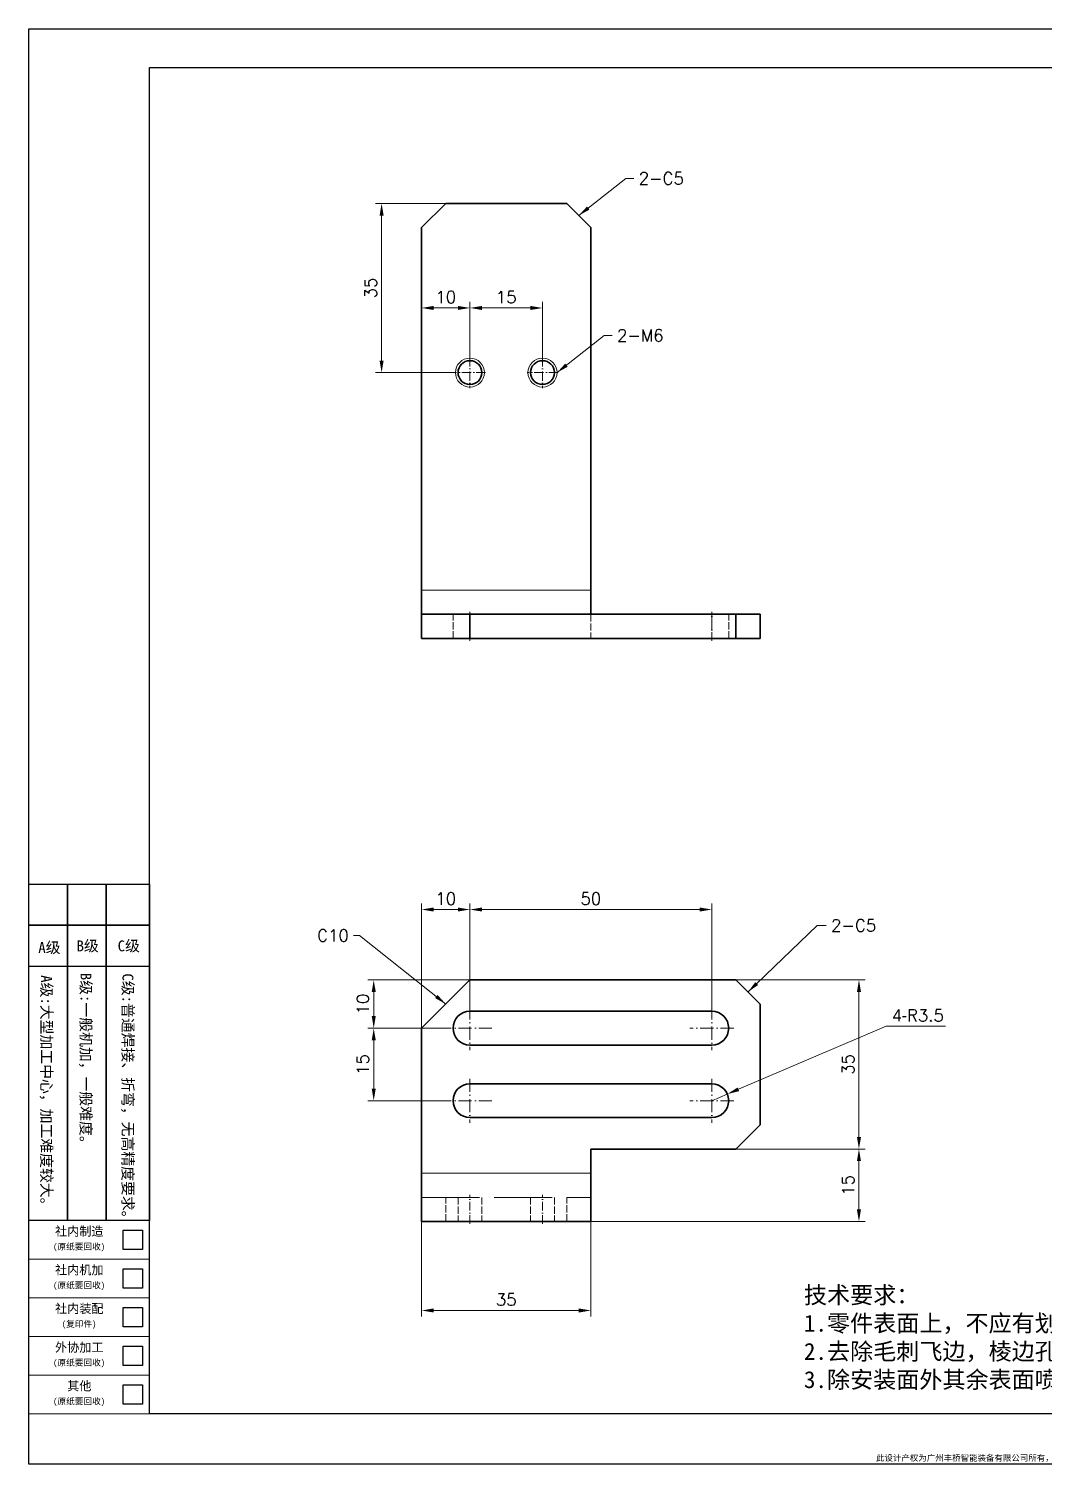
# Model space of a CAD drawing. Header units: millimetres. Extents: x -168473 to -148463, y 295526 to 306160.
# Drawn here: x -161154.5 to -160944.5, y 302223 to 302520 of the extents above; entities that cross this region are included whole.
import ezdxf
from ezdxf.enums import TextEntityAlignment as Align

# ---------------------------------------------------------------- set-up
doc = ezdxf.new("R2010")
doc.units = ezdxf.units.MM
for name, pattern in [('CENTER2', [28.575, 19.05, -3.175, 3.175, -3.175]), ('DASHDOT', [18.5, 12, -3, 0.5, -3]), ('DASHED', [15, 12, -3]), ('DASHED2', [9.525, 6.35, -3.175])]:
    doc.linetypes.add(name, pattern=pattern)
for name, color, linetype, lineweight in [('A3', 3, 'Continuous', 20), ('中心线', 2, 'CENTER2', 13), ('图框', 7, 'Continuous', 20), ('尺寸线', 3, 'Continuous', 13), ('文字', 1, 'Continuous', 13), ('细实线', 4, 'Continuous', 25), ('虚线', 2, 'DASHED2', 25)]:
    doc.layers.add(name, color=color, linetype=linetype, lineweight=lineweight)
doc.styles.add('CH-1', font='')
doc.styles.get("Standard").update_dxf_attribs({"font": 'txt', "bigfont": 'gbcbig.shx'})
doc.styles.get('CH-1').set_extended_font_data('SimSun')
doc.dimstyles.new('副本01', dxfattribs={"dimtxt": 2.5, "dimasz": 2.5, "dimexe": 1.25, "dimexo": 0, "dimgap": 1, "dimtad": 1, "dimdsep": 46, "dimtxsty": 'Standard', "dimcen": 1, "dimclrd": 3, "dimclre": 3, "dimclrt": 1, "dimadec": 1, "dimazin": 2, "dimtfac": 1, "dimtmove": 0, "dimatfit": 3, "dimfxl": 0, "dimtolj": 1, "dimlwd": -1, "dimlwe": -1, "dimarcsym": 0})
doc.dimstyles.new('副本01$4', dxfattribs={"dimtxt": 2.5, "dimasz": 2.5, "dimexe": 1.25, "dimexo": 0, "dimgap": 1, "dimtad": 1, "dimtih": 1, "dimtoh": 1, "dimdsep": 46, "dimtxsty": 'Standard', "dimcen": 1, "dimclrd": 3, "dimclre": 3, "dimclrt": 1, "dimadec": 1, "dimazin": 2, "dimtfac": 1, "dimtmove": 0, "dimatfit": 3, "dimfxl": 0, "dimtolj": 1, "dimlwd": -1, "dimlwe": -1, "dimarcsym": 0})

# ---------------------------------------------------------------- blocks, each defined once
blk = doc.blocks.new('A$C2CD672AE')
for p, q in [((-218.5, -289), (-218.5, 8)), ((-218.5, 8), (201.5, 8)), ((201.5, 8), (201.5, -289)), ((-193.5, 0), (193.5, 0)), ((-193.5, -278.55), (-193.5, 0)), ((69.95, -16.21), (69.95, 0)), ((69.95, 0), (181.5, 0)), ((69.95, 0), (181.5, 0)), ((69.95, 0), (181.5, 0)), ((69.95, 0), (181.5, 0)), ((75.02, 0), (75.02, -16.21)), ((154.5, 0), (154.5, -16.21)), ((154.5, 0), (154.5, -16.21)), ((154.5, 0), (154.5, -16.21)), ((154.5, 0), (154.5, -16.21)), ((154.5, 0), (154.5, -16.21)), ((169.5, 0), (169.5, -16.21)), ((169.5, 0), (169.5, -16.21)), ((169.5, 0), (169.5, -16.21)), ((169.5, 0), (169.5, -16.21)), ((169.5, 0), (169.5, -16.21)), ((181.5, 0), (181.5, -16.21)), ((181.5, 0), (181.5, -16.21)), ((181.5, 0), (181.5, -16.21)), ((181.5, 0), (181.5, -16.21)), ((181.5, 0), (181.5, -16.21)), ((193.5, 0), (193.5, -278.55)), ((69.95, -11.14), (72.49, -6.07)), ((69.95, -6.07), (181.5, -6.07)), ((69.95, -6.07), (181.5, -6.07)), ((69.95, -6.07), (181.5, -6.07)), ((69.95, -6.07), (181.5, -6.07)), ((72.49, -6.07), (75.02, -11.14)), ((181.5, -6.07), (193.5, -6.07)), ((181.5, -6.07), (193.5, -6.07)), ((181.5, -6.07), (193.5, -6.07)), ((181.5, -6.07), (193.5, -6.07)), ((69.95, -16.21), (72.49, -11.14)), ((69.95, -11.14), (181.5, -11.14)), ((69.95, -11.14), (181.5, -11.14)), ((69.95, -11.14), (181.5, -11.14)), ((69.95, -11.14), (181.5, -11.14)), ((72.49, -11.14), (75.02, -16.21)), ((69.95, -16.21), (193.5, -16.21)), ((193.5, -16.21), (69.95, -16.21)), ((69.95, -16.21), (193.5, -16.21)), ((193.5, -278.55), (-193.5, -278.55)), ((201.5, -289), (-218.5, -289))]:
    blk.add_line(p, q)
at = {"style": 'CH-1'}
for s, height, p in [('No.', 1.775, (72.85, -3.33)), ('设 变 内 容', 1.775, (116.34, -1.91)), ('日 期', 1.775, (161.67, -2.16)), ('变更者', 1.775, (175.88, -2.16)), ('锐角除去', 1.775, (187.88, -1.63)), ('REVISION', 1.775, (116.61, -4.62)), ('DATE', 1.775, (162.09, -4.87)), ('REVR', 1.775, (176.3, -4.87)), ('1', 2.03, (72.4, -8.84)), ('C0.5', 1.775, (187.88, -11.03)), ('2', 2.03, (72.4, -14.39))]:
    blk.add_text(s, height=height, dxfattribs=at).set_placement(p, align=Align.MIDDLE)
at = {"style": 'CH-1', "width": 0.7}
blk.add_text('ACUTE ANGLE', height=1.7746, dxfattribs=at).set_placement((187.88, -4.69), align=Align.MIDDLE)
at = {"char_height": 1.25}
for s, insert, width, attachment_point in [('{\\Ftxt,@extfont2|c134;FQM-ER-GL-90A(A3)}', (183.75, 6), 39, 5), ('{\\fSimSun|b1|i0|c134|p2;此设计产权为广州丰桥智能装备有限公司所有，未经书面授权严禁用复制、拍照等方式向第三方泄露，违者必究!}', (0, -288.5), 387, 8)]:
    blk.add_mtext(s, dxfattribs=dict(at, insert=insert, width=width, attachment_point=attachment_point))
blk = doc.blocks.new('fenlei')
at = {"layer": '图框'}
for points in [[(-25, 32), (0, 32), (0, 40), (-25, 40)], [(-25, 24), (0, 24), (0, 32), (-25, 32)], [(-25, 16), (0, 16), (0, 24), (-25, 24)], [(-25, 8), (0, 8), (0, 16), (-25, 16)], [(-25, 0), (0, 0), (0, 8), (-25, 8)]]:
    blk.add_lwpolyline(points, close=True, dxfattribs=at)
at = {"layer": '细实线'}
for points in [[(-5.5, 38), (-1.5, 38), (-1.5, 34), (-5.5, 34)], [(-5.5, 30), (-1.5, 30), (-1.5, 26), (-5.5, 26)], [(-5.5, 22), (-1.5, 22), (-1.5, 18), (-5.5, 18)], [(-5.5, 14), (-1.5, 14), (-1.5, 10), (-5.5, 10)], [(-5.5, 6), (-1.5, 6), (-1.5, 2), (-5.5, 2)]]:
    blk.add_lwpolyline(points, close=True, dxfattribs=at)
at = {"style": 'CH-1'}
for s, height, p in [('社内制造', 1.836, (-14.54, 37.8)), ('(原纸要回收)', 1.285, (-14.58, 34.52)), ('社内机加', 1.836, (-14.54, 29.8)), ('(原纸要回收)', 1.285, (-14.58, 26.52)), ('社内装配', 1.836, (-14.54, 21.8)), ('(复印件)', 1.285, (-14.58, 18.52)), ('外协加工', 1.836, (-14.54, 13.8)), ('(原纸要回收)', 1.285, (-14.58, 10.52)), ('其他', 1.836, (-14.54, 5.8)), ('(原纸要回收)', 1.285, (-14.58, 2.52))]:
    blk.add_text(s, height=height, dxfattribs=at).set_placement(p, align=Align.MIDDLE)
blk = doc.blocks.new('机加分类')
at = {"layer": '细实线'}
for p, q in [((-94, -8.5), (-94, 0)), ((-94, 0), (-86, 0)), ((-86, -8.5), (-86, 0)), ((-86, 0), (-78, 0)), ((-86, 0), (-86, -8.5)), ((-78, -8.5), (-78, 0)), ((-78, 0), (-69, 0)), ((-78, 0), (-78, -8.5)), ((-69, 0), (-69, -8.5)), ((-86, -8.5), (-94, -8.5)), ((-94, -17), (-94, -8.5)), ((-94, -8.5), (-86, -8.5)), ((-78, -8.5), (-86, -8.5)), ((-86, -17), (-86, -8.5)), ((-86, -8.5), (-78, -8.5)), ((-86, -8.5), (-86, -17)), ((-69, -8.5), (-78, -8.5)), ((-78, -17), (-78, -8.5)), ((-78, -8.5), (-69, -8.5)), ((-78, -8.5), (-78, -17)), ((-69, -8.5), (-69, -17)), ((-86, -17), (-94, -17)), ((-94, -69.55), (-94, -17)), ((-78, -17), (-86, -17)), ((-86, -69.55), (-86, -17)), ((-86, -17), (-86, -69.55)), ((-69, -17), (-78, -17)), ((-78, -69.55), (-78, -17)), ((-78, -17), (-78, -69.55)), ((-69, -17), (-69, -69.55)), ((-86, -69.55), (-94, -69.55)), ((-78, -69.55), (-86, -69.55)), ((-69, -69.55), (-78, -69.55))]:
    blk.add_line(p, q, dxfattribs=at)
at = {"layer": '文字', "color": 1, "linetype": 'Continuous', "style": 'CH-1'}
blk.add_text('A级', height=2.25, dxfattribs=at).set_placement((-89.72, -14.22, -250.08), align=Align.CENTER)
for s, p in [('B级', (-81.81, -12.71, -250.08)), ('C级', (-73.31, -12.71, -250.08))]:
    blk.add_text(s, height=2.25, dxfattribs=at).set_placement(p, align=Align.MIDDLE)
for s, p in [('A级:大型加工中心，加工难度较大。', (-90.3, -43.36)), ('B级:一般机加，一般难度。', (-82.16, -36.72)), ('C级:普通焊接、折弯，无高精度要求。', (-73.47, -44.53))]:
    blk.add_text(s, height=2.25, rotation=270, dxfattribs=at).set_placement(p, align=Align.MIDDLE)
blk = doc.blocks.new('1：1横')
for name, p in [('A$C2CD672AE', (-8412.44, 515.87)), ('机加分类', (-8536.94, 346.87)), ('fenlei', (-8605.94, 237.32))]:
    blk.add_blockref(name, p)
blk = doc.blocks.new('*D7409')
at = {"layer": 'Defpoints', "color": 0}
for p in [(-161008.24, 302323.2), (-160982.8, 302323.2), (-161008.24, 302288.2)]:
    blk.add_point(p, dxfattribs=at)
at = {"layer": '尺寸线', "color": 3}
for p, q in [((-161008.24, 302323.2), (-160981.55, 302323.2)), ((-160982.8, 302290.7), (-160982.8, 302320.7)), ((-161008.24, 302288.2), (-160981.55, 302288.2))]:
    blk.add_line(p, q, dxfattribs=at)
for points in [[(-160983.22, 302320.7), (-160982.38, 302320.7), (-160982.8, 302323.2)], [(-160983.22, 302290.7), (-160982.38, 302290.7), (-160982.8, 302288.2)]]:
    blk.add_solid(points, dxfattribs=at)
at = {"layer": '尺寸线', "color": 1, "insert": (-160985.05, 302305.7), "char_height": 2.5, "attachment_point": 5, "rotation": 90}
blk.add_mtext('\\A1;35', dxfattribs=at)
blk = doc.blocks.new('*D7410')
at = {"layer": 'Defpoints', "color": 0}
for p in [(-161073.24, 302273.2), (-161038.24, 302273.2), (-161073.24, 302254.8)]:
    blk.add_point(p, dxfattribs=at)
at = {"layer": '尺寸线', "color": 3}
for p, q in [((-161073.24, 302273.2), (-161073.24, 302253.55)), ((-161038.24, 302273.2), (-161038.24, 302253.55)), ((-161040.74, 302254.8), (-161070.74, 302254.8))]:
    blk.add_line(p, q, dxfattribs=at)
for points in [[(-161070.74, 302255.22), (-161070.74, 302254.38), (-161073.24, 302254.8)], [(-161040.74, 302255.22), (-161040.74, 302254.38), (-161038.24, 302254.8)]]:
    blk.add_solid(points, dxfattribs=at)
at = {"layer": '尺寸线', "color": 1, "insert": (-161055.74, 302257.05), "char_height": 2.5, "attachment_point": 5}
blk.add_mtext('\\A1;35', dxfattribs=at)
blk = doc.blocks.new('*D7411')
at = {"layer": 'Defpoints', "color": 0}
for p in [(-160994.9, 302288.2), (-160982.8, 302288.2), (-161038.24, 302273.2)]:
    blk.add_point(p, dxfattribs=at)
at = {"layer": '尺寸线', "color": 3}
for p, q in [((-160994.9, 302288.2), (-160981.55, 302288.2)), ((-160982.8, 302275.7), (-160982.8, 302285.7)), ((-161038.24, 302273.2), (-160981.55, 302273.2))]:
    blk.add_line(p, q, dxfattribs=at)
for points in [[(-160983.22, 302285.7), (-160982.38, 302285.7), (-160982.8, 302288.2)], [(-160983.22, 302275.7), (-160982.38, 302275.7), (-160982.8, 302273.2)]]:
    blk.add_solid(points, dxfattribs=at)
at = {"layer": '尺寸线', "color": 1, "insert": (-160985.05, 302280.7), "char_height": 2.5, "attachment_point": 5, "rotation": 90}
blk.add_mtext('\\A1;15', dxfattribs=at)
blk = doc.blocks.new('*D7412')
at = {"layer": 'Defpoints', "color": 0}
for p in [(-161063.24, 302337.75), (-161063.24, 302317.75), (-161013.24, 302317.75)]:
    blk.add_point(p, dxfattribs=at)
at = {"layer": '尺寸线', "color": 3}
for p, q in [((-161063.24, 302317.75), (-161063.24, 302339)), ((-161015.74, 302337.75), (-161060.74, 302337.75)), ((-161013.24, 302317.75), (-161013.24, 302339))]:
    blk.add_line(p, q, dxfattribs=at)
for points in [[(-161060.74, 302338.17), (-161060.74, 302337.34), (-161063.24, 302337.75)], [(-161015.74, 302338.17), (-161015.74, 302337.34), (-161013.24, 302337.75)]]:
    blk.add_solid(points, dxfattribs=at)
at = {"layer": '尺寸线', "color": 1, "insert": (-161038.24, 302340), "char_height": 2.5, "attachment_point": 5}
blk.add_mtext('\\A1;50', dxfattribs=at)
blk = doc.blocks.new('*D7413')
at = {"layer": 'Defpoints', "color": 0}
for p in [(-161073.24, 302337.75), (-161063.24, 302328.38), (-161073.24, 302313.2)]:
    blk.add_point(p, dxfattribs=at)
at = {"layer": '尺寸线', "color": 3}
for p, q in [((-161073.24, 302313.2), (-161073.24, 302339)), ((-161065.74, 302337.75), (-161070.74, 302337.75)), ((-161063.24, 302328.38), (-161063.24, 302339))]:
    blk.add_line(p, q, dxfattribs=at)
for points in [[(-161070.74, 302338.17), (-161070.74, 302337.34), (-161073.24, 302337.75)], [(-161065.74, 302338.17), (-161065.74, 302337.34), (-161063.24, 302337.75)]]:
    blk.add_solid(points, dxfattribs=at)
at = {"layer": '尺寸线', "color": 1, "insert": (-161068.24, 302340), "char_height": 2.5, "attachment_point": 5}
blk.add_mtext('\\A1;10', dxfattribs=at)
blk = doc.blocks.new('*D7414')
at = {"layer": 'Defpoints', "color": 0}
for p in [(-161083.14, 302323.2), (-161058.18, 302323.2), (-161067.79, 302313.2)]:
    blk.add_point(p, dxfattribs=at)
at = {"layer": '尺寸线', "color": 3}
for p, q in [((-161058.18, 302323.2), (-161084.39, 302323.2)), ((-161083.14, 302315.7), (-161083.14, 302320.7)), ((-161067.79, 302313.2), (-161084.39, 302313.2))]:
    blk.add_line(p, q, dxfattribs=at)
for points in [[(-161083.55, 302320.7), (-161082.72, 302320.7), (-161083.14, 302323.2)], [(-161083.55, 302315.7), (-161082.72, 302315.7), (-161083.14, 302313.2)]]:
    blk.add_solid(points, dxfattribs=at)
at = {"layer": '尺寸线', "color": 1, "insert": (-161085.39, 302318.2), "char_height": 2.5, "attachment_point": 5, "rotation": 90}
blk.add_mtext('\\A1;10', dxfattribs=at)
blk = doc.blocks.new('*D7415')
at = {"layer": 'Defpoints', "color": 0}
for p in [(-161067.79, 302313.2), (-161083.14, 302298.2), (-161067.79, 302298.2)]:
    blk.add_point(p, dxfattribs=at)
at = {"layer": '尺寸线', "color": 3}
for p, q in [((-161067.79, 302313.2), (-161084.39, 302313.2)), ((-161083.14, 302310.7), (-161083.14, 302300.7)), ((-161067.79, 302298.2), (-161084.39, 302298.2))]:
    blk.add_line(p, q, dxfattribs=at)
for points in [[(-161083.55, 302310.7), (-161082.72, 302310.7), (-161083.14, 302313.2)], [(-161083.55, 302300.7), (-161082.72, 302300.7), (-161083.14, 302298.2)]]:
    blk.add_solid(points, dxfattribs=at)
at = {"layer": '尺寸线', "color": 1, "insert": (-161085.39, 302305.7), "char_height": 2.5, "attachment_point": 5, "rotation": 90}
blk.add_mtext('\\A1;15', dxfattribs=at)
blk = doc.blocks.new('*D7416')
at = {"layer": 'Defpoints', "color": 0}
for p in [(-161010.02, 302299.58), (-161013.24, 302298.2)]:
    blk.add_point(p, dxfattribs=at)
at = {"layer": '尺寸线', "color": 3}
for p, q in [((-160977.18, 302313.6), (-161007.72, 302300.56)), ((-160964.93, 302313.6), (-160977.18, 302313.6)), ((-161013.24, 302298.2), (-161010.02, 302299.58))]:
    blk.add_line(p, q, dxfattribs=at)
blk.add_solid([(-161007.89, 302300.94), (-161007.56, 302300.18), (-161010.02, 302299.58)], dxfattribs=at)
at = {"layer": '尺寸线', "color": 1, "insert": (-160970.55, 302315.85), "char_height": 2.5, "attachment_point": 5}
blk.add_mtext('\\A1;{\\Fg13f12d,@extfont2|c134;4-}R3.5', dxfattribs=at)
blk = doc.blocks.new('*D7421')
at = {"layer": 'Defpoints', "color": 0}
for p in [(-161048.24, 302462.21), (-161063.24, 302452.03), (-161048.24, 302452.03)]:
    blk.add_point(p, dxfattribs=at)
at = {"layer": '尺寸线', "color": 3}
for p, q in [((-161063.24, 302452.03), (-161063.24, 302463.46)), ((-161060.74, 302462.21), (-161050.74, 302462.21)), ((-161048.24, 302452.03), (-161048.24, 302463.46))]:
    blk.add_line(p, q, dxfattribs=at)
for points in [[(-161060.74, 302462.63), (-161060.74, 302461.79), (-161063.24, 302462.21)], [(-161050.74, 302462.63), (-161050.74, 302461.79), (-161048.24, 302462.21)]]:
    blk.add_solid(points, dxfattribs=at)
at = {"layer": '尺寸线', "color": 1, "insert": (-161055.74, 302464.46), "char_height": 2.5, "attachment_point": 5}
blk.add_mtext('\\A1;15', dxfattribs=at)
blk = doc.blocks.new('*D7422')
at = {"layer": 'Defpoints', "color": 0}
for p in [(-161073.24, 302462.21), (-161073.24, 302457.74), (-161063.24, 302457.74)]:
    blk.add_point(p, dxfattribs=at)
at = {"layer": '尺寸线', "color": 3}
for p, q in [((-161073.24, 302457.74), (-161073.24, 302463.46)), ((-161065.74, 302462.21), (-161070.74, 302462.21)), ((-161063.24, 302457.74), (-161063.24, 302463.46))]:
    blk.add_line(p, q, dxfattribs=at)
for points in [[(-161070.74, 302462.63), (-161070.74, 302461.79), (-161073.24, 302462.21)], [(-161065.74, 302462.63), (-161065.74, 302461.79), (-161063.24, 302462.21)]]:
    blk.add_solid(points, dxfattribs=at)
at = {"layer": '尺寸线', "color": 1, "insert": (-161068.24, 302464.46), "char_height": 2.5, "attachment_point": 5}
blk.add_mtext('\\A1;10', dxfattribs=at)
blk = doc.blocks.new('*D7423')
at = {"layer": 'Defpoints', "color": 0}
for p in [(-161081.51, 302483.83), (-161066.44, 302483.83), (-161066.44, 302448.83)]:
    blk.add_point(p, dxfattribs=at)
at = {"layer": '尺寸线', "color": 3}
for p, q in [((-161066.44, 302483.83), (-161082.76, 302483.83)), ((-161081.51, 302451.33), (-161081.51, 302481.33)), ((-161066.44, 302448.83), (-161082.76, 302448.83))]:
    blk.add_line(p, q, dxfattribs=at)
for points in [[(-161081.92, 302481.33), (-161081.09, 302481.33), (-161081.51, 302483.83)], [(-161081.92, 302451.33), (-161081.09, 302451.33), (-161081.51, 302448.83)]]:
    blk.add_solid(points, dxfattribs=at)
at = {"layer": '尺寸线', "color": 1, "insert": (-161083.76, 302466.33), "char_height": 2.5, "attachment_point": 5, "rotation": 90}
blk.add_mtext('\\A1;35', dxfattribs=at)

msp = doc.modelspace()

# ---------------------------------------------------------------- linework, layer by layer
at = {"color": 7, "lineweight": 35}
for p, q in [((-161073.24, 302478.833), (-161068.24, 302483.833)), ((-161043.24, 302483.833), (-161068.24, 302483.833)), ((-161043.24, 302483.833), (-161038.24, 302478.833)), ((-161073.24, 302403.833), (-161073.24, 302478.833)), ((-161038.24, 302403.833), (-161038.24, 302478.833)), ((-161073.24, 302398.833), (-161073.24, 302403.833)), ((-161038.24, 302398.833), (-161038.24, 302403.833)), ((-161073.24, 302398.833), (-161063.24, 302398.833)), ((-161073.24, 302398.833), (-161073.24, 302393.833)), ((-161008.24, 302398.833), (-161063.24, 302398.833)), ((-161063.24, 302398.833), (-161063.24, 302393.833)), ((-161008.24, 302398.833), (-161003.24, 302398.833)), ((-161008.24, 302398.833), (-161008.24, 302393.833)), ((-161003.24, 302398.833), (-161003.24, 302393.833)), ((-161073.24, 302393.833), (-161063.24, 302393.833)), ((-161008.24, 302393.833), (-161063.24, 302393.833)), ((-161008.24, 302393.833), (-161003.24, 302393.833)), ((-161073.24, 302313.202), (-161063.24, 302323.202)), ((-161008.24, 302323.202), (-161063.24, 302323.202)), ((-161008.24, 302323.202), (-161003.24, 302318.202)), ((-161013.24, 302316.702), (-161063.24, 302316.702)), ((-161003.24, 302293.202), (-161003.24, 302318.202)), ((-161073.24, 302283.202), (-161073.24, 302313.202)), ((-161063.24, 302309.702), (-161013.24, 302309.702)), ((-161013.24, 302301.702), (-161063.24, 302301.702)), ((-161063.24, 302294.702), (-161013.24, 302294.702)), ((-161003.24, 302293.202), (-161008.24, 302288.202)), ((-161038.24, 302283.202), (-161038.24, 302288.202)), ((-161038.24, 302288.202), (-161008.24, 302288.202)), ((-161073.24, 302283.202), (-161073.24, 302273.202)), ((-161038.24, 302273.202), (-161038.24, 302283.202)), ((-161073.24, 302273.202), (-161038.24, 302273.202))]:
    msp.add_line(p, q, dxfattribs=at)
at = {"color": 7, "lineweight": 13}
for p, q in [((-161073.24, 302403.833), (-161038.24, 302403.833)), ((-161073.24, 302283.202), (-161038.24, 302283.202))]:
    msp.add_line(p, q, dxfattribs=at)
for centre in [(-161063.24, 302448.833), (-161048.24, 302448.833)]:
    msp.add_circle(centre, 3, dxfattribs=at)
at = {"color": 7, "lineweight": 35}
for centre in [(-161063.24, 302448.833), (-161048.24, 302448.833)]:
    msp.add_circle(centre, 2.458, dxfattribs=at)
for centre, start, end in [((-161063.24, 302313.202), 90, 270), ((-161013.24, 302313.202), 270, 90), ((-161063.24, 302298.202), 90, 270), ((-161013.24, 302298.202), 270, 90)]:
    msp.add_arc(centre, 3.5, start, end, dxfattribs=at)
at = {"layer": 'A3'}
msp.add_lwpolyline([(-161154.479, 302519.981), (-160734.479, 302519.981), (-160734.479, 302222.981), (-161154.479, 302222.981)], close=True, dxfattribs=at)
at = {"layer": '中心线', "color": 2, "linetype": 'DASHDOT', "lineweight": 13, "ltscale": 0.159802}
for p, q in [((-161063.24, 302452.029), (-161063.24, 302445.637)), ((-161048.24, 302452.029), (-161048.24, 302445.637)), ((-161060.044, 302448.833), (-161066.436, 302448.833)), ((-161045.044, 302448.833), (-161051.436, 302448.833))]:
    msp.add_line(p, q, dxfattribs=at)
at = {"layer": '中心线', "color": 2, "linetype": 'DASHDOT', "lineweight": 13, "ltscale": 0.15}
for p, q in [((-161063.24, 302393.333), (-161063.24, 302399.333)), ((-161013.24, 302393.333), (-161013.24, 302399.333)), ((-161063.24, 302272.702), (-161063.24, 302278.702)), ((-161048.24, 302272.702), (-161048.24, 302278.702))]:
    msp.add_line(p, q, dxfattribs=at)
at = {"layer": '中心线', "color": 2, "linetype": 'DASHDOT', "lineweight": 13, "ltscale": 0.227502}
for p, q in [((-161063.24, 302317.752), (-161063.24, 302308.652)), ((-161013.24, 302317.752), (-161013.24, 302308.652)), ((-161058.69, 302313.202), (-161067.79, 302313.202)), ((-161008.69, 302313.202), (-161017.79, 302313.202)), ((-161063.24, 302302.752), (-161063.24, 302293.652)), ((-161013.24, 302302.752), (-161013.24, 302293.652)), ((-161058.69, 302298.202), (-161067.79, 302298.202)), ((-161008.69, 302298.202), (-161017.79, 302298.202))]:
    msp.add_line(p, q, dxfattribs=at)
at = {"layer": '虚线', "color": 1, "linetype": 'DASHED', "lineweight": 13}
for p, q in [((-161073.24, 302403.833), (-161038.24, 302403.833)), ((-161073.24, 302283.202), (-161038.24, 302283.202)), ((-161073.24, 302278.202), (-161038.24, 302278.202))]:
    msp.add_line(p, q, dxfattribs=at)
at = {"layer": '虚线', "color": 1, "linetype": 'DASHED', "lineweight": 13, "ltscale": 0.125}
for p, q in [((-161066.74, 302393.833), (-161066.74, 302398.833)), ((-161066.74, 302393.833), (-161066.74, 302398.833)), ((-161063.24, 302398.833), (-161063.24, 302393.833)), ((-161063.24, 302398.833), (-161063.24, 302393.833)), ((-161063.24, 302398.833), (-161063.24, 302393.833)), ((-161063.24, 302398.833), (-161063.24, 302393.833)), ((-161038.24, 302398.833), (-161038.24, 302393.833)), ((-161013.24, 302398.833), (-161013.24, 302393.833)), ((-161013.24, 302398.833), (-161013.24, 302393.833)), ((-161013.24, 302398.833), (-161013.24, 302393.833)), ((-161013.24, 302398.833), (-161013.24, 302393.833)), ((-161009.74, 302393.833), (-161009.74, 302398.833)), ((-161009.74, 302393.833), (-161009.74, 302398.833)), ((-161008.24, 302398.833), (-161008.24, 302393.833)), ((-161068.24, 302273.202), (-161068.24, 302278.202)), ((-161065.699, 302278.202), (-161065.699, 302273.202)), ((-161060.782, 302278.202), (-161060.782, 302273.202)), ((-161050.699, 302278.202), (-161050.699, 302273.202)), ((-161045.782, 302278.202), (-161045.782, 302273.202)), ((-161043.24, 302273.202), (-161043.24, 302278.202))]:
    msp.add_line(p, q, dxfattribs=at)

# ---------------------------------------------------------------- block references
at = {"color": 2}
msp.add_blockref('1：1横', (-152523.539, 301996.115), dxfattribs=at)

# ---------------------------------------------------------------- texts
at = {"layer": '尺寸线', "color": 1}
for s, insert, char_height, width, attachment_point in [('\\A1;2-C5', (-161028.336, 302490.271), 2.5, 500, 1), ('\\A1;2-M6', (-161032.836, 302457.771), 2.5, 500, 1), ('\\A1;2-C5', (-160988.559, 302335.713), 2.5, 500, 1), ('\\A1;C10', (-161088.295, 302331.135), 2.5, 500, 9), ('\\A1;{\\fSimSun|b0|i0|c134|p2;\\Q0;\\P技术要求：\\P1.零件表面上，不应有划痕、擦伤等损伤零件表面的缺陷；\\P2.去除毛刺飞边，棱边孔口倒钝；\\P3.除安装面外其余表面喷漆（丰田白）}', (-160994.175, 302238.292), 3.5, 141.86685, 7)]:
    msp.add_mtext(s, dxfattribs=dict(at, insert=insert, char_height=char_height, width=width, attachment_point=attachment_point))

# ---------------------------------------------------------------- dimensions: what is measured, and where the dimension line sits
at = {"layer": '尺寸线'}
for base, p1, p2, picture, middle in [((-161081.508, 302483.833), (-161066.436, 302448.833), (-161066.436, 302483.833), '*D7423', (-161083.758, 302466.333)), ((-161083.135, 302323.202), (-161067.79, 302313.202), (-161058.182, 302323.202), '*D7414', (-161085.385, 302318.202)), ((-160982.801, 302323.202), (-161008.24, 302288.202), (-161008.24, 302323.202), '*D7409', (-160985.051, 302305.702)), ((-161083.135, 302298.202), (-161067.79, 302313.202), (-161067.79, 302298.202), '*D7415', (-161085.385, 302305.702)), ((-160982.801, 302288.202), (-161038.24, 302273.202), (-160994.896, 302288.202), '*D7411', (-160985.051, 302280.702))]:
    dim = msp.add_linear_dim(base=base, p1=p1, p2=p2, angle=90, dimstyle='副本01', dxfattribs=at)
    dim.commit()
    dim.dimension.update_dxf_attribs({"geometry": picture, "text_midpoint": middle})
for base, p1, p2, picture, middle in [((-161073.24, 302462.209), (-161063.24, 302457.744), (-161073.24, 302457.744), '*D7422', (-161068.24, 302464.459)), ((-161048.24, 302462.209), (-161063.24, 302452.029), (-161048.24, 302452.029), '*D7421', (-161055.74, 302464.459)), ((-161073.24, 302337.754), (-161063.24, 302328.378), (-161073.24, 302313.202), '*D7413', (-161068.24, 302340.004)), ((-161063.24, 302337.754), (-161013.24, 302317.752), (-161063.24, 302317.752), '*D7412', (-161038.24, 302340.004)), ((-161073.24, 302254.8), (-161038.24, 302273.202), (-161073.24, 302273.202), '*D7410', (-161055.74, 302257.05))]:
    dim = msp.add_linear_dim(base=base, p1=p1, p2=p2, dimstyle='副本01', dxfattribs=at)
    dim.commit()
    dim.dimension.update_dxf_attribs({"geometry": picture, "text_midpoint": middle})
dim = msp.add_radius_dim(center=(-161013.24, 302298.202), mpoint=(-161010.021, 302299.577), text='{\\Fg13f12d,@extfont2|c134;4-}<>', dimstyle='副本01$4', dxfattribs=at)
dim.commit()
dim.dimension.update_dxf_attribs({"geometry": '*D7416', "text_midpoint": (-160970.554, 302313.604), "dimtype": 164})

# ---------------------------------------------------------------- leaders
at = {"layer": '尺寸线', "annotation_type": 0, "has_hookline": 1}
for points, hookline_direction, text_width in [([(-161040.74, 302481.333), (-161031.004, 302489.021), (-161029.336, 302489.021)], 0, 9.167), ([(-161045.24, 302448.833), (-161035.504, 302456.521), (-161033.836, 302456.521)], 0, 9.167), ([(-161005.74, 302320.702), (-160991.466, 302334.463), (-160989.559, 302334.463)], 0, 9.167), ([(-161068.24, 302318.202), (-161086.081, 302332.385), (-161087.295, 302332.385)], 1, 5.417)]:
    msp.add_leader(points, dimstyle='副本01', override={"dimgap": 1, "dimtad": 0}, dxfattribs=dict(at, hookline_direction=hookline_direction, text_width=text_width))

doc.saveas('drawing.dxf')
